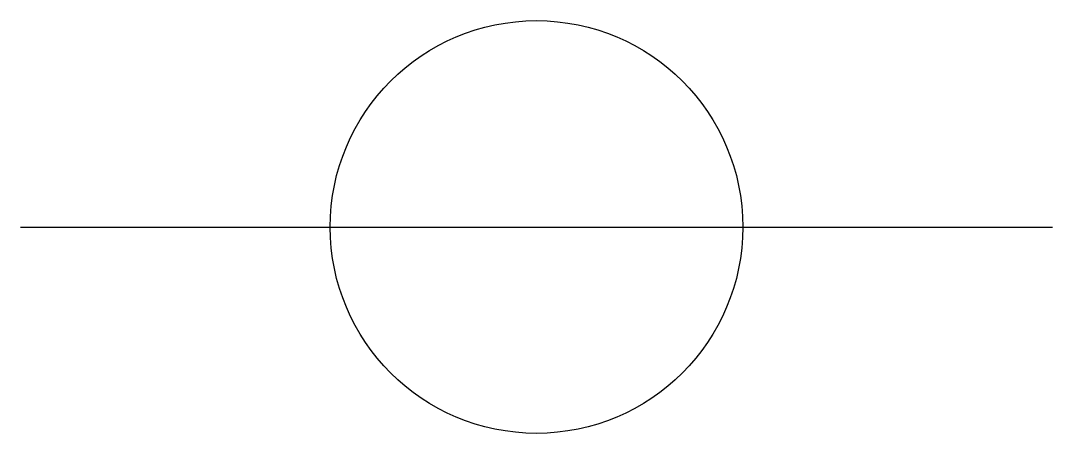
# Model space of a CAD drawing. Header units: millimetres. Extents: x 500 to 510, y 698 to 702.
import ezdxf

# ---------------------------------------------------------------- set-up
doc = ezdxf.new("R2010")
doc.units = ezdxf.units.MM

# ---------------------------------------------------------------- blocks, each defined once
blk = doc.blocks.new('MYBLOCK')
blk.add_line((0, 0), (10, 0))
blk.add_circle((5, 0), 2)

msp = doc.modelspace()

# ---------------------------------------------------------------- block references
msp.add_blockref('MYBLOCK', (500, 700))

doc.saveas('drawing.dxf')
